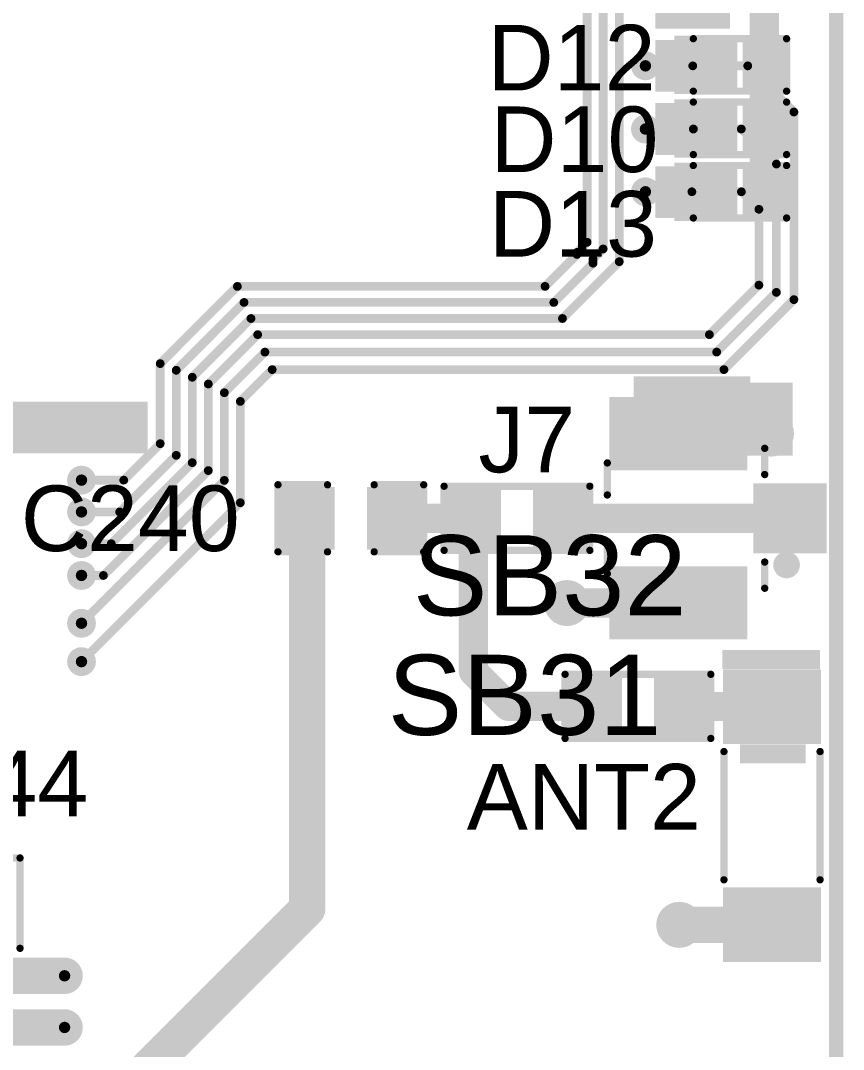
# Model space of a CAD drawing. Header units: millimetres. Extents: x -0.39 to 4.37, y -0.38 to 3.54.
# Drawn here: x 3.741 to 4.306, y 2.205 to 2.911 of the extents above; entities that cross this region are included whole.
import ezdxf

# ---------------------------------------------------------------- set-up
doc = ezdxf.new("R2010")
doc.units = ezdxf.units.MM
doc.header["$MEASUREMENT"] = 0
for name, color, linetype in [('BottomLayer', 5, 'Continuous'), ('BottomPaste', 16, 'Continuous'), ('BottomSolder', 6, 'Continuous'), ('Mechanical2', 216, 'Continuous'), ('TopLayer', 1, 'Continuous'), ('TopOverlay', 2, 'Continuous'), ('TopPaste', 8, 'Continuous'), ('TopSolder', 216, 'Continuous'), ('ViaHoleLayer', 16, 'Continuous')]:
    doc.layers.add(name, color=color, linetype=linetype)
doc.styles.add('Arial', font='', dxfattribs={"height": 0.2})
doc.styles.get('Arial').set_extended_font_data('Arial')

# ---------------------------------------------------------------- blocks, each defined once
blk = doc.blocks.new('503398_1892_B_9')
at = {"layer": 'BottomLayer'}
for points in [[(-0.26889765, 0.2875984), (-0.24133855, 0.2875984), (-0.24133855, 0.156496), (-0.26889765, 0.156496)], [(-0.18188975, 0.2875984), (-0.14645665, 0.2875984), (-0.14645665, 0.2509842), (-0.18188975, 0.2509842)], [(-0.0169291, 0.28759845), (0.0244095, 0.28759845), (0.0244095, 0.25688975), (-0.0169291, 0.25688975)], [(0.24133855, 0.2875984), (0.26889765, 0.2875984), (0.26889765, 0.156496), (0.24133855, 0.156496)], [(0.23503935, -0.1466536), (0.26889765, -0.1466536), (0.26889765, -0.2568898), (0.23503935, -0.2568898)], [(-0.26889765, -0.1848425), (-0.22401575, -0.1848425), (-0.22401575, -0.2568897), (-0.26889765, -0.2568897)], [(-0.10748035, -0.19980315), (-0.07992125, -0.19980315), (-0.07992125, -0.24311025), (-0.10748035, -0.24311025)], [(-0.06417325, -0.19980315), (-0.03661415, -0.19980315), (-0.03661415, -0.24311025), (-0.06417325, -0.24311025)], [(-0.02086615, -0.19980315), (0.00669295, -0.19980315), (0.00669295, -0.24311025), (-0.02086615, -0.24311025)], [(0.02244095, -0.19980315), (0.05000005, -0.19980315), (0.05000005, -0.24311025), (0.02244095, -0.24311025)], [(0.06574805, -0.19980315), (0.09330715, -0.19980315), (0.09330715, -0.24311025), (0.06574805, -0.24311025)], [(0.10905505, -0.19980315), (0.13661415, -0.19980315), (0.13661415, -0.24311025), (0.10905505, -0.24311025)], [(0.15236215, -0.19980315), (0.17992125, -0.19980315), (0.17992125, -0.24311025), (0.15236215, -0.24311025)], [(0.19566925, -0.19980315), (0.22322835, -0.19980315), (0.22322835, -0.24311025), (0.19566925, -0.24311025)]]:
    blk.add_hatch(color=5, dxfattribs=at).paths.add_polyline_path(points)
at = {"layer": 'BottomPaste'}
for points in [[(-0.26889765, 0.2875984), (-0.24133855, 0.2875984), (-0.24133855, 0.156496), (-0.26889765, 0.156496)], [(-0.18188975, 0.2875984), (-0.14645665, 0.2875984), (-0.14645665, 0.2509842), (-0.18188975, 0.2509842)], [(-0.0169291, 0.28759845), (0.0244095, 0.28759845), (0.0244095, 0.25688975), (-0.0169291, 0.25688975)], [(0.24133855, 0.2875984), (0.26889765, 0.2875984), (0.26889765, 0.156496), (0.24133855, 0.156496)], [(0.23503935, -0.1466536), (0.26889765, -0.1466536), (0.26889765, -0.2568898), (0.23503935, -0.2568898)], [(-0.26889765, -0.1848425), (-0.22401575, -0.1848425), (-0.22401575, -0.2568897), (-0.26889765, -0.2568897)], [(-0.10748035, -0.19980315), (-0.07992125, -0.19980315), (-0.07992125, -0.24311025), (-0.10748035, -0.24311025)], [(-0.06417325, -0.19980315), (-0.03661415, -0.19980315), (-0.03661415, -0.24311025), (-0.06417325, -0.24311025)], [(-0.02086615, -0.19980315), (0.00669295, -0.19980315), (0.00669295, -0.24311025), (-0.02086615, -0.24311025)], [(0.02244095, -0.19980315), (0.05000005, -0.19980315), (0.05000005, -0.24311025), (0.02244095, -0.24311025)], [(0.06574805, -0.19980315), (0.09330715, -0.19980315), (0.09330715, -0.24311025), (0.06574805, -0.24311025)], [(0.10905505, -0.19980315), (0.13661415, -0.19980315), (0.13661415, -0.24311025), (0.10905505, -0.24311025)], [(0.15236215, -0.19980315), (0.17992125, -0.19980315), (0.17992125, -0.24311025), (0.15236215, -0.24311025)], [(0.19566925, -0.19980315), (0.22322835, -0.19980315), (0.22322835, -0.24311025), (0.19566925, -0.24311025)]]:
    blk.add_hatch(color=16, dxfattribs=at).paths.add_polyline_path(points)
at = {"layer": 'BottomSolder'}
for points in [[(-0.27289765, 0.2915984), (-0.23733855, 0.2915984), (-0.23733855, 0.152496), (-0.27289765, 0.152496)], [(-0.18588975, 0.2915984), (-0.14245665, 0.2915984), (-0.14245665, 0.2469842), (-0.18588975, 0.2469842)], [(-0.0209291, 0.29159845), (0.0284095, 0.29159845), (0.0284095, 0.25288975), (-0.0209291, 0.25288975)], [(0.23733855, 0.2915984), (0.27289765, 0.2915984), (0.27289765, 0.152496), (0.23733855, 0.152496)], [(0.23103935, -0.1426536), (0.27289765, -0.1426536), (0.27289765, -0.2608898), (0.23103935, -0.2608898)], [(-0.27289765, -0.1808425), (-0.22001575, -0.1808425), (-0.22001575, -0.2608897), (-0.27289765, -0.2608897)], [(-0.11148035, -0.19580315), (-0.07592125, -0.19580315), (-0.07592125, -0.24711025), (-0.11148035, -0.24711025)], [(-0.06817325, -0.19580315), (-0.03261415, -0.19580315), (-0.03261415, -0.24711025), (-0.06817325, -0.24711025)], [(-0.02486615, -0.19580315), (0.01069295, -0.19580315), (0.01069295, -0.24711025), (-0.02486615, -0.24711025)], [(0.01844095, -0.19580315), (0.05400005, -0.19580315), (0.05400005, -0.24711025), (0.01844095, -0.24711025)], [(0.06174805, -0.19580315), (0.09730715, -0.19580315), (0.09730715, -0.24711025), (0.06174805, -0.24711025)], [(0.10505505, -0.19580315), (0.14061415, -0.19580315), (0.14061415, -0.24711025), (0.10505505, -0.24711025)], [(0.14836215, -0.19580315), (0.18392125, -0.19580315), (0.18392125, -0.24711025), (0.14836215, -0.24711025)], [(0.19166925, -0.19580315), (0.22722835, -0.19580315), (0.22722835, -0.24711025), (0.19166925, -0.24711025)]]:
    blk.add_hatch(color=6, dxfattribs=at).paths.add_polyline_path(points)
blk = doc.blocks.new('AP6398S_81')
at = {"layer": 'TopLayer'}
for points in [[(-0.3074803, -0.1342519), (-0.2582677, -0.1342519), (-0.2582677, -0.1492125), (-0.3074803, -0.1492125)], [(-0.3074803, -0.169685), (-0.2582677, -0.169685), (-0.2582677, -0.1846456), (-0.3074803, -0.1846456)]]:
    blk.add_hatch(color=1, dxfattribs=at).paths.add_polyline_path(points)
at = {"layer": 'TopPaste'}
for points in [[(-0.3074803, -0.1342519), (-0.2582677, -0.1342519), (-0.2582677, -0.1492125), (-0.3074803, -0.1492125)], [(-0.3074803, -0.169685), (-0.2582677, -0.169685), (-0.2582677, -0.1846456), (-0.3074803, -0.1846456)]]:
    blk.add_hatch(color=8, dxfattribs=at).paths.add_polyline_path(points)
at = {"layer": 'TopSolder'}
for points in [[(-0.3114803, -0.1302519), (-0.2542677, -0.1302519), (-0.2542677, -0.1532125), (-0.3114803, -0.1532125)], [(-0.3114803, -0.165685), (-0.2542677, -0.165685), (-0.2542677, -0.1886456), (-0.3114803, -0.1886456)]]:
    blk.add_hatch(color=216, dxfattribs=at).paths.add_polyline_path(points)
at = {"layer": 'TopOverlay', "const_width": 0.005}
for points in [[(-0.296, -0.1959999), (-0.296, -0.2579999)], [(-0.252, -0.2579999), (-0.296, -0.2579999)]]:
    blk.add_lwpolyline(points, dxfattribs=at)
at = {"layer": 'TopOverlay', "const_width": 0.0025}
for points in [[(-0.29725, -0.1959999, 1), (-0.29475, -0.1959999, 1)], [(-0.29725, -0.2579999, 1), (-0.29475, -0.2579999, 1)], [(-0.29725, -0.2579999, 1), (-0.29475, -0.2579999, 1)]]:
    blk.add_lwpolyline(points, format="xyb", close=True, dxfattribs=at)
blk = doc.blocks.new('U_FL_R_SMT_1_80__237')
at = {"layer": 'TopLayer'}
for points in [[(-0.0791338, 0.0816615), (-0.0370078, 0.0816615), (-0.0370078, -0.0049527), (-0.0791338, -0.0049527)], [(0.0370079, 0.0816615), (0.0791339, 0.0816615), (0.0791339, -0.0049527), (0.0370079, -0.0049527)], [(-0.02007865, -0.0172913), (0.02007885, -0.0172913), (0.02007885, -0.0594173), (-0.02007865, -0.0594173)]]:
    blk.add_hatch(color=1, dxfattribs=at).paths.add_polyline_path(points)
at = {"layer": 'TopPaste'}
for points in [[(-0.0791338, 0.0816615), (-0.0370078, 0.0816615), (-0.0370078, -0.0049527), (-0.0791338, -0.0049527)], [(0.0370079, 0.0816615), (0.0791339, 0.0816615), (0.0791339, -0.0049527), (0.0370079, -0.0049527)], [(-0.02007865, -0.0172913), (0.02007885, -0.0172913), (0.02007885, -0.0594173), (-0.02007865, -0.0594173)]]:
    blk.add_hatch(color=8, dxfattribs=at).paths.add_polyline_path(points)
at = {"layer": 'TopSolder'}
for points in [[(-0.0831338, 0.0856615), (-0.0330078, 0.0856615), (-0.0330078, -0.0089527), (-0.0831338, -0.0089527)], [(0.0330079, 0.0856615), (0.0831339, 0.0856615), (0.0831339, -0.0089527), (0.0330079, -0.0089527)], [(-0.02407865, -0.0132913), (0.02407885, -0.0132913), (0.02407885, -0.0634173), (-0.02407865, -0.0634173)]]:
    blk.add_hatch(color=216, dxfattribs=at).paths.add_polyline_path(points)
at = {"layer": 'TopOverlay', "const_width": 0.005}
for points in [[(-0.038, 0.087), (-0.016, 0.087)], [(0.0160001, 0.087), (0.0380001, 0.087)], [(-0.048, -0.021), (-0.03, -0.021)], [(0.0300002, -0.021), (0.0480002, -0.021)]]:
    blk.add_lwpolyline(points, dxfattribs=at)
at = {"layer": 'TopOverlay'}
for points, const_width in [([(-0.03925, 0.087, 1), (-0.03675, 0.087, 1)], 0.0025), ([(-0.01725, 0.087, 1), (-0.01475, 0.087, 1)], 0.0025), ([(0.0147501, 0.087, 1), (0.0172501, 0.087, 1)], 0.0025), ([(0.0367501, 0.087, 1), (0.0392501, 0.087, 1)], 0.0025), ([(-0.04925, -0.021, 1), (-0.04675, -0.021, 1)], 0.0025), ([(-0.03125, -0.021, 1), (-0.02875, -0.021, 1)], 0.0025), ([(0.0287502, -0.021, 1), (0.0312502, -0.021, 1)], 0.0025), ([(0.0467502, -0.021, 1), (0.0492502, -0.021, 1)], 0.0025), ([(-0.0278769, -0.036, 1), (-0.0361231, -0.036, 1)], 0.01), ([(-0.0386231, -0.036, 1), (-0.0336231, -0.036, 1)], 0.005), ([(-0.0303769, -0.036, 1), (-0.0253769, -0.036, 1)], 0.005)]:
    blk.add_lwpolyline(points, format="xyb", close=True, dxfattribs=dict(at, const_width=const_width))
blk = doc.blocks.new('DFN1006_2L_262')
at = {"layer": 'TopLayer'}
for points in [[(-0.02755905, 0.01299215), (-0.00590555, 0.01299215), (-0.00590555, -0.01299215), (-0.02755905, -0.01299215)], [(0.00590555, 0.01299215), (0.02755905, 0.01299215), (0.02755905, -0.01299215), (0.00590555, -0.01299215)]]:
    blk.add_hatch(color=1, dxfattribs=at).paths.add_polyline_path(points)
at = {"layer": 'TopOverlay'}
blk.add_hatch(color=2, dxfattribs=at).paths.add_polyline_path([(-0.045, -0.02), (-0.032, -0.02), (-0.032, 0.02), (-0.045, 0.02)])
at = {"layer": 'TopPaste'}
for points in [[(-0.02755905, 0.01299215), (-0.00590555, 0.01299215), (-0.00590555, -0.01299215), (-0.02755905, -0.01299215)], [(0.00590555, 0.01299215), (0.02755905, 0.01299215), (0.02755905, -0.01299215), (0.00590555, -0.01299215)]]:
    blk.add_hatch(color=8, dxfattribs=at).paths.add_polyline_path(points)
at = {"layer": 'TopSolder'}
for points in [[(-0.03155905, 0.01699215), (-0.00190555, 0.01699215), (-0.00190555, -0.01699215), (-0.03155905, -0.01699215)], [(0.00190555, 0.01699215), (0.03155905, 0.01699215), (0.03155905, -0.01699215), (0.00190555, -0.01699215)]]:
    blk.add_hatch(color=216, dxfattribs=at).paths.add_polyline_path(points)
at = {"layer": 'TopOverlay', "const_width": 0.005}
for points in [[(-0.032, -0.018), (-0.032, 0.018)], [(-0.032, 0.018), (0.032, 0.018)], [(0.032, -0.018), (0.032, 0.018)], [(-0.032, -0.018), (0.032, -0.018)]]:
    blk.add_lwpolyline(points, dxfattribs=at)
at = {"layer": 'TopOverlay', "const_width": 0.0025}
for points in [[(-0.03325, 0.018, 1), (-0.03075, 0.018, 1)], [(-0.03325, 0.018, 1), (-0.03075, 0.018, 1)], [(0.03075, 0.018, 1), (0.03325, 0.018, 1)], [(0.03075, 0.018, 1), (0.03325, 0.018, 1)], [(-0.03325, -0.018, 1), (-0.03075, -0.018, 1)], [(-0.03325, -0.018, 1), (-0.03075, -0.018, 1)], [(0.03075, -0.018, 1), (0.03325, -0.018, 1)], [(0.03075, -0.018, 1), (0.03325, -0.018, 1)]]:
    blk.add_lwpolyline(points, format="xyb", close=True, dxfattribs=at)
blk = doc.blocks.new('DFN1006_2L_263')
at = {"layer": 'TopLayer'}
for points in [[(-0.02755905, 0.01299215), (-0.00590555, 0.01299215), (-0.00590555, -0.01299215), (-0.02755905, -0.01299215)], [(0.00590555, 0.01299215), (0.02755905, 0.01299215), (0.02755905, -0.01299215), (0.00590555, -0.01299215)]]:
    blk.add_hatch(color=1, dxfattribs=at).paths.add_polyline_path(points)
at = {"layer": 'TopOverlay'}
blk.add_hatch(color=2, dxfattribs=at).paths.add_polyline_path([(-0.045, -0.02), (-0.032, -0.02), (-0.032, 0.02), (-0.045, 0.02)])
at = {"layer": 'TopPaste'}
for points in [[(-0.02755905, 0.01299215), (-0.00590555, 0.01299215), (-0.00590555, -0.01299215), (-0.02755905, -0.01299215)], [(0.00590555, 0.01299215), (0.02755905, 0.01299215), (0.02755905, -0.01299215), (0.00590555, -0.01299215)]]:
    blk.add_hatch(color=8, dxfattribs=at).paths.add_polyline_path(points)
at = {"layer": 'TopSolder'}
for points in [[(-0.03155905, 0.01699215), (-0.00190555, 0.01699215), (-0.00190555, -0.01699215), (-0.03155905, -0.01699215)], [(0.00190555, 0.01699215), (0.03155905, 0.01699215), (0.03155905, -0.01699215), (0.00190555, -0.01699215)]]:
    blk.add_hatch(color=216, dxfattribs=at).paths.add_polyline_path(points)
at = {"layer": 'TopOverlay', "const_width": 0.005}
for points in [[(-0.032, -0.018), (-0.032, 0.018)], [(-0.032, 0.018), (0.032, 0.018)], [(0.032, -0.018), (0.032, 0.018)], [(-0.032, -0.018), (0.032, -0.018)]]:
    blk.add_lwpolyline(points, dxfattribs=at)
at = {"layer": 'TopOverlay', "const_width": 0.0025}
for points in [[(-0.03325, 0.018, 1), (-0.03075, 0.018, 1)], [(-0.03325, 0.018, 1), (-0.03075, 0.018, 1)], [(0.03075, 0.018, 1), (0.03325, 0.018, 1)], [(0.03075, 0.018, 1), (0.03325, 0.018, 1)], [(-0.03325, -0.018, 1), (-0.03075, -0.018, 1)], [(-0.03325, -0.018, 1), (-0.03075, -0.018, 1)], [(0.03075, -0.018, 1), (0.03325, -0.018, 1)], [(0.03075, -0.018, 1), (0.03325, -0.018, 1)]]:
    blk.add_lwpolyline(points, format="xyb", close=True, dxfattribs=at)
blk = doc.blocks.new('DFN1006_2L_265')
at = {"layer": 'TopLayer'}
for points in [[(-0.02755905, 0.01299215), (-0.00590555, 0.01299215), (-0.00590555, -0.01299215), (-0.02755905, -0.01299215)], [(0.00590555, 0.01299215), (0.02755905, 0.01299215), (0.02755905, -0.01299215), (0.00590555, -0.01299215)]]:
    blk.add_hatch(color=1, dxfattribs=at).paths.add_polyline_path(points)
at = {"layer": 'TopOverlay'}
blk.add_hatch(color=2, dxfattribs=at).paths.add_polyline_path([(-0.045, -0.02), (-0.032, -0.02), (-0.032, 0.02), (-0.045, 0.02)])
at = {"layer": 'TopPaste'}
for points in [[(-0.02755905, 0.01299215), (-0.00590555, 0.01299215), (-0.00590555, -0.01299215), (-0.02755905, -0.01299215)], [(0.00590555, 0.01299215), (0.02755905, 0.01299215), (0.02755905, -0.01299215), (0.00590555, -0.01299215)]]:
    blk.add_hatch(color=8, dxfattribs=at).paths.add_polyline_path(points)
at = {"layer": 'TopSolder'}
for points in [[(-0.03155905, 0.01699215), (-0.00190555, 0.01699215), (-0.00190555, -0.01699215), (-0.03155905, -0.01699215)], [(0.00190555, 0.01699215), (0.03155905, 0.01699215), (0.03155905, -0.01699215), (0.00190555, -0.01699215)]]:
    blk.add_hatch(color=216, dxfattribs=at).paths.add_polyline_path(points)
at = {"layer": 'TopOverlay', "const_width": 0.005}
for points in [[(-0.032, -0.018), (-0.032, 0.018)], [(-0.032, 0.018), (0.032, 0.018)], [(0.032, -0.018), (0.032, 0.018)], [(-0.032, -0.018), (0.032, -0.018)]]:
    blk.add_lwpolyline(points, dxfattribs=at)
at = {"layer": 'TopOverlay', "const_width": 0.0025}
for points in [[(-0.03325, 0.018, 1), (-0.03075, 0.018, 1)], [(-0.03325, 0.018, 1), (-0.03075, 0.018, 1)], [(0.03075, 0.018, 1), (0.03325, 0.018, 1)], [(0.03075, 0.018, 1), (0.03325, 0.018, 1)], [(-0.03325, -0.018, 1), (-0.03075, -0.018, 1)], [(-0.03325, -0.018, 1), (-0.03075, -0.018, 1)], [(0.03075, -0.018, 1), (0.03325, -0.018, 1)], [(0.03075, -0.018, 1), (0.03325, -0.018, 1)]]:
    blk.add_lwpolyline(points, format="xyb", close=True, dxfattribs=at)
blk = doc.blocks.new('ANT_1206_320')
at = {"layer": 'TopLayer'}
for points in [[(-0.09645665, 0.02952755), (-0.05314955, 0.02952755), (-0.05314955, -0.02952755), (-0.09645665, -0.02952755)], [(0.05314965, 0.02952755), (0.09645675, 0.02952755), (0.09645675, -0.02952755), (0.05314965, -0.02952755)]]:
    blk.add_hatch(color=1, dxfattribs=at).paths.add_polyline_path(points)
at = {"layer": 'TopOverlay'}
for points in [[(-0.1006062, 0.033), (-0.1136062, 0.033), (-0.1136062, -0.034), (-0.1006062, -0.034)], [(-0.049, -0.022), (-0.036, -0.022), (-0.036, 0.023), (-0.049, 0.023)]]:
    blk.add_hatch(color=2, dxfattribs=at).paths.add_polyline_path(points)
at = {"layer": 'TopPaste'}
for points in [[(-0.09645665, 0.02952755), (-0.05314955, 0.02952755), (-0.05314955, -0.02952755), (-0.09645665, -0.02952755)], [(0.05314965, 0.02952755), (0.09645675, 0.02952755), (0.09645675, -0.02952755), (0.05314965, -0.02952755)]]:
    blk.add_hatch(color=8, dxfattribs=at).paths.add_polyline_path(points)
at = {"layer": 'TopSolder'}
for points in [[(-0.10045665, 0.03352755), (-0.04914955, 0.03352755), (-0.04914955, -0.03352755), (-0.10045665, -0.03352755)], [(0.04914965, 0.03352755), (0.10045675, 0.03352755), (0.10045675, -0.03352755), (0.04914965, -0.03352755)]]:
    blk.add_hatch(color=216, dxfattribs=at).paths.add_polyline_path(points)
at = {"layer": 'TopOverlay', "const_width": 0.005}
for points in [[(0.044, 0.033), (-0.044, 0.033)], [(0.044, -0.033), (-0.044, -0.033)]]:
    blk.add_lwpolyline(points, dxfattribs=at)
at = {"layer": 'TopOverlay', "const_width": 0.0025}
for points in [[(-0.04525, 0.033, 1), (-0.04275, 0.033, 1)], [(0.04275, 0.033, 1), (0.04525, 0.033, 1)], [(-0.04525, -0.033, 1), (-0.04275, -0.033, 1)], [(0.04275, -0.033, 1), (0.04525, -0.033, 1)]]:
    blk.add_lwpolyline(points, format="xyb", close=True, dxfattribs=at)
blk = doc.blocks.new('S______B______332')
at = {"layer": 'TopLayer'}
for points in [[(-0.045, -0.0175), (-0.045, 0.0175), (-0.015, 0.0175), (-0.015, -0.0175)], [(0.015, -0.0175), (0.015, 0.0175), (0.045, 0.0175), (0.045, -0.0175)]]:
    blk.add_hatch(color=1, dxfattribs=at).paths.add_polyline_path(points)
at = {"layer": 'TopPaste'}
for points in [[(-0.045, -0.0175), (-0.045, 0.0175), (-0.015, 0.0175), (-0.015, -0.0175)], [(0.015, -0.0175), (0.015, 0.0175), (0.045, 0.0175), (0.045, -0.0175)]]:
    blk.add_hatch(color=8, dxfattribs=at).paths.add_polyline_path(points)
at = {"layer": 'TopSolder'}
for points in [[(-0.049, -0.0215), (-0.049, 0.0215), (-0.011, 0.0215), (-0.011, -0.0215)], [(0.011, -0.0215), (0.011, 0.0215), (0.049, 0.0215), (0.049, -0.0215)]]:
    blk.add_hatch(color=216, dxfattribs=at).paths.add_polyline_path(points)
at = {"layer": 'TopOverlay', "const_width": 0.005}
for points in [[(-0.05, 0.022), (0.05, 0.022)], [(-0.05, -0.022), (-0.05, 0.022)], [(0.05, -0.022), (0.05, 0.022)], [(-0.05, -0.022), (0.05, -0.022)]]:
    blk.add_lwpolyline(points, dxfattribs=at)
at = {"layer": 'TopOverlay', "const_width": 0.0025}
for points in [[(-0.05125, 0.022, 1), (-0.04875, 0.022, 1)], [(-0.05125, 0.022, 1), (-0.04875, 0.022, 1)], [(0.04875, 0.022, 1), (0.05125, 0.022, 1)], [(0.04875, 0.022, 1), (0.05125, 0.022, 1)], [(-0.05125, -0.022, 1), (-0.04875, -0.022, 1)], [(-0.05125, -0.022, 1), (-0.04875, -0.022, 1)], [(0.04875, -0.022, 1), (0.05125, -0.022, 1)], [(0.04875, -0.022, 1), (0.05125, -0.022, 1)]]:
    blk.add_lwpolyline(points, format="xyb", close=True, dxfattribs=at)
blk = doc.blocks.new('S______B______376')
at = {"layer": 'TopLayer'}
for points in [[(-0.045, -0.0175), (-0.045, 0.0175), (-0.015, 0.0175), (-0.015, -0.0175)], [(0.015, -0.0175), (0.015, 0.0175), (0.045, 0.0175), (0.045, -0.0175)]]:
    blk.add_hatch(color=1, dxfattribs=at).paths.add_polyline_path(points)
at = {"layer": 'TopPaste'}
for points in [[(-0.045, -0.0175), (-0.045, 0.0175), (-0.015, 0.0175), (-0.015, -0.0175)], [(0.015, -0.0175), (0.015, 0.0175), (0.045, 0.0175), (0.045, -0.0175)]]:
    blk.add_hatch(color=8, dxfattribs=at).paths.add_polyline_path(points)
at = {"layer": 'TopSolder'}
for points in [[(-0.049, -0.0215), (-0.049, 0.0215), (-0.011, 0.0215), (-0.011, -0.0215)], [(0.011, -0.0215), (0.011, 0.0215), (0.049, 0.0215), (0.049, -0.0215)]]:
    blk.add_hatch(color=216, dxfattribs=at).paths.add_polyline_path(points)
at = {"layer": 'TopOverlay', "const_width": 0.005}
for points in [[(-0.05, 0.022), (-0.05, -0.022)], [(0.05, 0.022), (-0.05, 0.022)], [(0.05, 0.022), (0.05, -0.022)], [(0.05, -0.022), (-0.05, -0.022)]]:
    blk.add_lwpolyline(points, dxfattribs=at)
at = {"layer": 'TopOverlay', "const_width": 0.0025}
for points in [[(-0.05125, 0.022, 1), (-0.04875, 0.022, 1)], [(-0.05125, 0.022, 1), (-0.04875, 0.022, 1)], [(0.04875, 0.022, 1), (0.05125, 0.022, 1)], [(0.04875, 0.022, 1), (0.05125, 0.022, 1)], [(-0.05125, -0.022, 1), (-0.04875, -0.022, 1)], [(-0.05125, -0.022, 1), (-0.04875, -0.022, 1)], [(0.04875, -0.022, 1), (0.05125, -0.022, 1)], [(0.04875, -0.022, 1), (0.05125, -0.022, 1)]]:
    blk.add_lwpolyline(points, format="xyb", close=True, dxfattribs=at)
blk = doc.blocks.new('C__0603_485')
at = {"layer": 'TopLayer'}
for points in [[(-0.045, -0.0175), (-0.045, 0.0175), (-0.015, 0.0175), (-0.015, -0.0175)], [(0.015, -0.0175), (0.015, 0.0175), (0.045, 0.0175), (0.045, -0.0175)]]:
    blk.add_hatch(color=1, dxfattribs=at).paths.add_polyline_path(points)
at = {"layer": 'TopPaste'}
for points in [[(-0.045, -0.0175), (-0.045, 0.0175), (-0.015, 0.0175), (-0.015, -0.0175)], [(0.015, -0.0175), (0.015, 0.0175), (0.045, 0.0175), (0.045, -0.0175)]]:
    blk.add_hatch(color=8, dxfattribs=at).paths.add_polyline_path(points)
at = {"layer": 'TopSolder'}
for points in [[(-0.049, -0.0215), (-0.049, 0.0215), (-0.011, 0.0215), (-0.011, -0.0215)], [(0.011, -0.0215), (0.011, 0.0215), (0.049, 0.0215), (0.049, -0.0215)]]:
    blk.add_hatch(color=216, dxfattribs=at).paths.add_polyline_path(points)
at = {"layer": 'TopOverlay', "const_width": 0.005}
for points in [[(-0.05, 0.023), (-0.016, 0.023)], [(-0.05, -0.023), (-0.05, 0.023)], [(0.016, 0.023), (0.05, 0.023)], [(0.05, -0.023), (0.05, 0.023)], [(-0.05, -0.023), (-0.016, -0.023)], [(0.016, -0.023), (0.05, -0.023)]]:
    blk.add_lwpolyline(points, dxfattribs=at)
at = {"layer": 'TopOverlay', "const_width": 0.0025}
for points in [[(-0.05125, 0.023, 1), (-0.04875, 0.023, 1)], [(-0.05125, 0.023, 1), (-0.04875, 0.023, 1)], [(-0.01725, 0.023, 1), (-0.01475, 0.023, 1)], [(0.01475, 0.023, 1), (0.01725, 0.023, 1)], [(0.04875, 0.023, 1), (0.05125, 0.023, 1)], [(0.04875, 0.023, 1), (0.05125, 0.023, 1)], [(-0.05125, -0.023, 1), (-0.04875, -0.023, 1)], [(-0.05125, -0.023, 1), (-0.04875, -0.023, 1)], [(-0.01725, -0.023, 1), (-0.01475, -0.023, 1)], [(0.01475, -0.023, 1), (0.01725, -0.023, 1)], [(0.04875, -0.023, 1), (0.05125, -0.023, 1)], [(0.04875, -0.023, 1), (0.05125, -0.023, 1)]]:
    blk.add_lwpolyline(points, format="xyb", close=True, dxfattribs=at)

msp = doc.modelspace()

# ---------------------------------------------------------------- hatches: boundary and pattern name
at = {"layer": 'BottomLayer'}
h = msp.add_hatch(color=5, dxfattribs=at)
edge = h.paths.add_edge_path()
edge.add_arc((4.1699564, 2.8801923), 0.0059055, 0, 360)
h = msp.add_hatch(color=5, dxfattribs=at)
edge = h.paths.add_edge_path()
edge.add_arc((4.1699564, 2.8368222), 0.0059055, 0, 360)
h = msp.add_hatch(color=5, dxfattribs=at)
edge = h.paths.add_edge_path()
edge.add_arc((4.1699564, 2.7938222), 0.0059055, 0, 360)
msp.add_hatch(color=5, dxfattribs=at).paths.add_polyline_path([(4.1658225, 2.6128222), (4.2709999, 2.6128222), (4.2709999, 2.6628222), (4.1658225, 2.6628222)])
h = msp.add_hatch(color=5, dxfattribs=at)
edge = h.paths.add_edge_path()
edge.add_arc((4.2561137, 2.627964), 0.011811, 0, 360)
h = msp.add_hatch(color=5, dxfattribs=at)
edge = h.paths.add_edge_path()
edge.add_arc((3.783, 2.596), 0.0059055, 0, 360)
h = msp.add_hatch(color=5, dxfattribs=at)
edge = h.paths.add_edge_path()
edge.add_arc((3.783, 2.5742), 0.0059055, 0, 360)
h = msp.add_hatch(color=5, dxfattribs=at)
edge = h.paths.add_edge_path()
edge.add_arc((3.783, 2.5524), 0.0059055, 0, 360)
h = msp.add_hatch(color=5, dxfattribs=at)
edge = h.paths.add_edge_path()
edge.add_arc((3.783, 2.5306), 0.0059055, 0, 360)
h = msp.add_hatch(color=5, dxfattribs=at)
edge = h.paths.add_edge_path()
edge.add_arc((4.1160945, 2.5116805), 0.011811, 0, 360)
h = msp.add_hatch(color=5, dxfattribs=at)
edge = h.paths.add_edge_path()
edge.add_arc((3.783, 2.4978222), 0.0059055, 0, 360)
h = msp.add_hatch(color=5, dxfattribs=at)
edge = h.paths.add_edge_path()
edge.add_arc((3.783, 2.4715), 0.0059055, 0, 360)
h = msp.add_hatch(color=5, dxfattribs=at)
edge = h.paths.add_edge_path()
edge.add_arc((4.1931769, 2.2909481), 0.011811, 0, 360)
h = msp.add_hatch(color=5, dxfattribs=at)
edge = h.paths.add_edge_path()
edge.add_arc((3.7713815, 2.2559875), 0.0059055, 0, 360)
h = msp.add_hatch(color=5, dxfattribs=at)
edge = h.paths.add_edge_path()
edge.add_arc((3.7713815, 2.2205544), 0.0059055, 0, 360)
at = {"layer": 'BottomSolder'}
h = msp.add_hatch(color=6, dxfattribs=at)
edge = h.paths.add_edge_path()
edge.add_arc((4.1699564, 2.8801923), 0.0099055, 0, 360)
h = msp.add_hatch(color=6, dxfattribs=at)
edge = h.paths.add_edge_path()
edge.add_arc((4.1699564, 2.8368222), 0.0099055, 0, 360)
h = msp.add_hatch(color=6, dxfattribs=at)
edge = h.paths.add_edge_path()
edge.add_arc((4.1699564, 2.7938222), 0.0099055, 0, 360)
h = msp.add_hatch(color=6, dxfattribs=at)
edge = h.paths.add_edge_path()
edge.add_arc((4.2561137, 2.627964), 0.015811, 0, 360)
h = msp.add_hatch(color=6, dxfattribs=at)
edge = h.paths.add_edge_path()
edge.add_arc((3.783, 2.596), 0.0099055, 0, 360)
h = msp.add_hatch(color=6, dxfattribs=at)
edge = h.paths.add_edge_path()
edge.add_arc((3.783, 2.5742), 0.0099055, 0, 360)
h = msp.add_hatch(color=6, dxfattribs=at)
edge = h.paths.add_edge_path()
edge.add_arc((3.783, 2.5524), 0.0099055, 0, 360)
h = msp.add_hatch(color=6, dxfattribs=at)
edge = h.paths.add_edge_path()
edge.add_arc((3.783, 2.5306), 0.0099055, 0, 360)
h = msp.add_hatch(color=6, dxfattribs=at)
edge = h.paths.add_edge_path()
edge.add_arc((4.1160945, 2.5116805), 0.015811, 0, 360)
h = msp.add_hatch(color=6, dxfattribs=at)
edge = h.paths.add_edge_path()
edge.add_arc((3.783, 2.4978222), 0.0099055, 0, 360)
h = msp.add_hatch(color=6, dxfattribs=at)
edge = h.paths.add_edge_path()
edge.add_arc((3.783, 2.4715), 0.0099055, 0, 360)
h = msp.add_hatch(color=6, dxfattribs=at)
edge = h.paths.add_edge_path()
edge.add_arc((4.1931769, 2.2909481), 0.015811, 0, 360)
h = msp.add_hatch(color=6, dxfattribs=at)
edge = h.paths.add_edge_path()
edge.add_arc((3.7713815, 2.2559875), 0.0099055, 0, 360)
h = msp.add_hatch(color=6, dxfattribs=at)
edge = h.paths.add_edge_path()
edge.add_arc((3.7713815, 2.2205544), 0.0099055, 0, 360)
at = {"layer": 'TopLayer'}
h = msp.add_hatch(color=1, dxfattribs=at)
edge = h.paths.add_edge_path()
edge.add_arc((4.1699564, 2.8801923), 0.0059055, 0, 360)
h = msp.add_hatch(color=1, dxfattribs=at)
edge = h.paths.add_edge_path()
edge.add_arc((4.1699564, 2.8368222), 0.0059055, 0, 360)
h = msp.add_hatch(color=1, dxfattribs=at)
edge = h.paths.add_edge_path()
edge.add_arc((4.1699564, 2.7938222), 0.0059055, 0, 360)
h = msp.add_hatch(color=1, dxfattribs=at)
edge = h.paths.add_edge_path()
edge.add_arc((4.2561137, 2.627964), 0.011811, 0, 360)
h = msp.add_hatch(color=1, dxfattribs=at)
edge = h.paths.add_edge_path()
edge.add_arc((3.783, 2.596), 0.0059055, 0, 360)
h = msp.add_hatch(color=1, dxfattribs=at)
edge = h.paths.add_edge_path()
edge.add_arc((3.783, 2.5742), 0.0059055, 0, 360)
h = msp.add_hatch(color=1, dxfattribs=at)
edge = h.paths.add_edge_path()
edge.add_arc((3.783, 2.5524), 0.0059055, 0, 360)
h = msp.add_hatch(color=1, dxfattribs=at)
edge = h.paths.add_edge_path()
edge.add_arc((3.783, 2.5306), 0.0059055, 0, 360)
h = msp.add_hatch(color=1, dxfattribs=at)
edge = h.paths.add_edge_path()
edge.add_arc((4.1160945, 2.5116805), 0.011811, 0, 360)
h = msp.add_hatch(color=1, dxfattribs=at)
edge = h.paths.add_edge_path()
edge.add_arc((3.783, 2.4978222), 0.0059055, 0, 360)
h = msp.add_hatch(color=1, dxfattribs=at)
edge = h.paths.add_edge_path()
edge.add_arc((3.783, 2.4715), 0.0059055, 0, 360)
h = msp.add_hatch(color=1, dxfattribs=at)
edge = h.paths.add_edge_path()
edge.add_arc((4.1931769, 2.2909481), 0.011811, 0, 360)
h = msp.add_hatch(color=1, dxfattribs=at)
edge = h.paths.add_edge_path()
edge.add_arc((3.7713815, 2.2559875), 0.0059055, 0, 360)
h = msp.add_hatch(color=1, dxfattribs=at)
edge = h.paths.add_edge_path()
edge.add_arc((3.7713815, 2.2205544), 0.0059055, 0, 360)
at = {"layer": 'TopSolder'}
h = msp.add_hatch(color=216, dxfattribs=at)
edge = h.paths.add_edge_path()
edge.add_arc((4.1699564, 2.8801923), 0.0099055, 0, 360)
h = msp.add_hatch(color=216, dxfattribs=at)
edge = h.paths.add_edge_path()
edge.add_arc((4.1699564, 2.8368222), 0.0099055, 0, 360)
h = msp.add_hatch(color=216, dxfattribs=at)
edge = h.paths.add_edge_path()
edge.add_arc((4.1699564, 2.7938222), 0.0099055, 0, 360)
h = msp.add_hatch(color=216, dxfattribs=at)
edge = h.paths.add_edge_path()
edge.add_arc((4.2561137, 2.627964), 0.015811, 0, 360)
h = msp.add_hatch(color=216, dxfattribs=at)
edge = h.paths.add_edge_path()
edge.add_arc((3.783, 2.596), 0.0099055, 0, 360)
h = msp.add_hatch(color=216, dxfattribs=at)
edge = h.paths.add_edge_path()
edge.add_arc((3.783, 2.5742), 0.0099055, 0, 360)
h = msp.add_hatch(color=216, dxfattribs=at)
edge = h.paths.add_edge_path()
edge.add_arc((3.783, 2.5524), 0.0099055, 0, 360)
h = msp.add_hatch(color=216, dxfattribs=at)
edge = h.paths.add_edge_path()
edge.add_arc((3.783, 2.5306), 0.0099055, 0, 360)
h = msp.add_hatch(color=216, dxfattribs=at)
edge = h.paths.add_edge_path()
edge.add_arc((4.1160945, 2.5116805), 0.015811, 0, 360)
h = msp.add_hatch(color=216, dxfattribs=at)
edge = h.paths.add_edge_path()
edge.add_arc((3.783, 2.4978222), 0.0099055, 0, 360)
h = msp.add_hatch(color=216, dxfattribs=at)
edge = h.paths.add_edge_path()
edge.add_arc((3.783, 2.4715), 0.0099055, 0, 360)
h = msp.add_hatch(color=216, dxfattribs=at)
edge = h.paths.add_edge_path()
edge.add_arc((4.1931769, 2.2909481), 0.015811, 0, 360)
h = msp.add_hatch(color=216, dxfattribs=at)
edge = h.paths.add_edge_path()
edge.add_arc((3.7713815, 2.2559875), 0.0099055, 0, 360)
h = msp.add_hatch(color=216, dxfattribs=at)
edge = h.paths.add_edge_path()
edge.add_arc((3.7713815, 2.2205544), 0.0099055, 0, 360)
at = {"layer": 'ViaHoleLayer'}
h = msp.add_hatch(color=16, dxfattribs=at)
edge = h.paths.add_edge_path()
edge.add_arc((4.1699564, 2.8801923), 0.003937, 0, 360)
h = msp.add_hatch(color=16, dxfattribs=at)
edge = h.paths.add_edge_path()
edge.add_arc((4.1699564, 2.8368222), 0.003937, 0, 360)
h = msp.add_hatch(color=16, dxfattribs=at)
edge = h.paths.add_edge_path()
edge.add_arc((4.1699564, 2.7938222), 0.003937, 0, 360)
h = msp.add_hatch(color=16, dxfattribs=at)
edge = h.paths.add_edge_path()
edge.add_arc((4.2561137, 2.627964), 0.0059055, 0, 360)
h = msp.add_hatch(color=16, dxfattribs=at)
edge = h.paths.add_edge_path()
edge.add_arc((3.783, 2.596), 0.003937, 0, 360)
h = msp.add_hatch(color=16, dxfattribs=at)
edge = h.paths.add_edge_path()
edge.add_arc((3.783, 2.5742), 0.003937, 0, 360)
h = msp.add_hatch(color=16, dxfattribs=at)
edge = h.paths.add_edge_path()
edge.add_arc((3.783, 2.5524), 0.003937, 0, 360)
h = msp.add_hatch(color=16, dxfattribs=at)
edge = h.paths.add_edge_path()
edge.add_arc((3.783, 2.5306), 0.003937, 0, 360)
h = msp.add_hatch(color=16, dxfattribs=at)
edge = h.paths.add_edge_path()
edge.add_arc((4.1160945, 2.5116805), 0.0059055, 0, 360)
h = msp.add_hatch(color=16, dxfattribs=at)
edge = h.paths.add_edge_path()
edge.add_arc((3.783, 2.4978222), 0.003937, 0, 360)
h = msp.add_hatch(color=16, dxfattribs=at)
edge = h.paths.add_edge_path()
edge.add_arc((3.783, 2.4715), 0.003937, 0, 360)
h = msp.add_hatch(color=16, dxfattribs=at)
edge = h.paths.add_edge_path()
edge.add_arc((4.1931769, 2.2909481), 0.0059055, 0, 360)
h = msp.add_hatch(color=16, dxfattribs=at)
edge = h.paths.add_edge_path()
edge.add_arc((3.7713815, 2.2559875), 0.003937, 0, 360)
h = msp.add_hatch(color=16, dxfattribs=at)
edge = h.paths.add_edge_path()
edge.add_arc((3.7713815, 2.2205544), 0.003937, 0, 360)

# ---------------------------------------------------------------- linework, layer by layer
at = {"layer": 'BottomLayer'}
for points, const_width in [([(4.1299564, 2.7591621), (4.1299564, 3.0619561)], 0.006), ([(4.1409564, 2.7546058), (4.1409564, 3.0289561)], 0.006), ([(4.152, 2.7458505), (4.152, 2.956)], 0.006), ([(4.1699564, 2.8801923), (4.2024131, 2.8801923)], 0.012), ([(4.2024131, 2.8801923), (4.2401612, 2.8801923)], 0.006), ([(4.2401612, 2.8801923), (4.2718225, 2.848531)], 0.006), ([(4.2718225, 2.7198222), (4.2718225, 2.848531)], 0.006), ([(4.1699564, 2.8368222), (4.2028225, 2.8368222)], 0.012), ([(4.2028225, 2.8368222), (4.2028855, 2.8368852)], 0.006), ([(4.2028855, 2.8368852), (4.2357595, 2.8368852)], 0.006), ([(4.2357595, 2.8368852), (4.2598225, 2.8128222)], 0.006), ([(4.2598225, 2.7247927), (4.2598225, 2.8128222)], 0.006), ([(4.1699564, 2.7938222), (4.2018225, 2.7938222)], 0.012), ([(4.2018225, 2.7938222), (4.2358225, 2.7938222)], 0.006), ([(4.2358225, 2.7938222), (4.2478225, 2.7818222)], 0.006), ([(4.2478225, 2.7297632), (4.2478225, 2.7818222)], 0.006), ([(4.123, 2.7522057), (4.1299564, 2.7591621)], 0.006), ([(4.1010937, 2.7288852), (4.123, 2.7507915)], 0.006), ([(4.123, 2.7507915), (4.123, 2.7522057)], 0.006), ([(4.134, 2.7476494), (4.1409564, 2.7546058)], 0.006), ([(4.1070642, 2.7178852), (4.134, 2.744821)], 0.006), ([(4.1130347, 2.7068852), (4.152, 2.7458505)], 0.006), ([(4.134, 2.744821), (4.134, 2.7476494)], 0.006), ([(3.8370001, 2.6759265), (3.8899588, 2.7288852)], 0.006), ([(3.8899588, 2.7288852), (4.1010937, 2.7288852)], 0.006), ([(4.2138815, 2.6958222), (4.2478225, 2.7297632)], 0.006), ([(4.218852, 2.6838222), (4.2598225, 2.7247927)], 0.006), ([(3.8480001, 2.6713702), (3.8945151, 2.7178852)], 0.006), ([(3.8945151, 2.7178852), (4.1070642, 2.7178852)], 0.006), ([(4.2238225, 2.6718222), (4.2718225, 2.7198222)], 0.006), ([(3.8590001, 2.6665866), (3.8992987, 2.7068852)], 0.006), ([(3.8992987, 2.7068852), (4.1130347, 2.7068852)], 0.006), ([(3.8700001, 2.6619412), (3.9038811, 2.6958222)], 0.006), ([(3.9038811, 2.6958222), (4.2138815, 2.6958222)], 0.006), ([(3.8810001, 2.6559706), (3.9088517, 2.6838222)], 0.006), ([(3.9088517, 2.6838222), (4.218852, 2.6838222)], 0.006), ([(3.8370001, 2.6210215), (3.8370001, 2.6759265)], 0.006), ([(3.8480001, 2.6130001), (3.8480001, 2.6713702)], 0.006), ([(3.8590001, 2.6080001), (3.8590001, 2.6665866)], 0.006), ([(3.8920001, 2.65), (3.9138223, 2.6718222)], 0.006), ([(3.9138223, 2.6718222), (4.2238225, 2.6718222)], 0.006), ([(3.8700001, 2.6025564), (3.8700001, 2.6619412)], 0.006), ([(3.8810001, 2.5958223), (3.8810001, 2.6559706)], 0.006), ([(3.8920001, 2.5805001), (3.8920001, 2.65)], 0.006), ([(3.6842043, 2.6334404), (3.7576296, 2.6334404)], 0.025), ([(3.7576296, 2.6334404), (3.7589092, 2.6321608)], 0.025), ([(3.7589092, 2.6321608), (3.7592478, 2.6318222)], 0.025), ([(3.8119786, 2.596), (3.8370001, 2.6210215)], 0.006), ([(3.8092, 2.5742), (3.8480001, 2.6130001)], 0.006), ([(3.7980437, 2.5306), (3.8700001, 2.6025564)], 0.006), ([(3.8034, 2.5524), (3.8590001, 2.6080001)], 0.006), ([(3.783, 2.596), (3.8119786, 2.596)], 0.006), ([(3.783, 2.4978222), (3.8810001, 2.5958223)], 0.006), ([(3.783, 2.4715), (3.8920001, 2.5805001)], 0.006), ([(3.783, 2.5742), (3.8092, 2.5742)], 0.006), ([(3.783, 2.5524), (3.8034, 2.5524)], 0.006), ([(3.783, 2.5306), (3.7980437, 2.5306)], 0.006)]:
    msp.add_lwpolyline(points, dxfattribs=dict(at, const_width=const_width))
for points, const_width in [([(4.1669564, 2.8801923, 1), (4.1729564, 2.8801923, 1)], 0.006), ([(4.1994131, 2.8801923, 1), (4.2054131, 2.8801923, 1)], 0.006), ([(4.2009131, 2.8801923, 1), (4.2039131, 2.8801923, 1)], 0.003), ([(4.2386612, 2.8801923, 1), (4.2416612, 2.8801923, 1)], 0.003), ([(4.2386612, 2.8801923, 1), (4.2416612, 2.8801923, 1)], 0.003), ([(4.2703225, 2.848531, 1), (4.2733225, 2.848531, 1)], 0.003), ([(4.2703225, 2.848531, 1), (4.2733225, 2.848531, 1)], 0.003), ([(4.1669564, 2.8368222, 1), (4.1729564, 2.8368222, 1)], 0.006), ([(4.1998225, 2.8368222, 1), (4.2058225, 2.8368222, 1)], 0.006), ([(4.2013225, 2.8368222, 1), (4.2043225, 2.8368222, 1)], 0.003), ([(4.2013855, 2.8368852, 1), (4.2043855, 2.8368852, 1)], 0.003), ([(4.2013855, 2.8368852, 1), (4.2043855, 2.8368852, 1)], 0.003), ([(4.2342595, 2.8368852, 1), (4.2372595, 2.8368852, 1)], 0.003), ([(4.2342595, 2.8368852, 1), (4.2372595, 2.8368852, 1)], 0.003), ([(4.2583225, 2.8128222, 1), (4.2613225, 2.8128222, 1)], 0.003), ([(4.2583225, 2.8128222, 1), (4.2613225, 2.8128222, 1)], 0.003), ([(4.1669564, 2.7938222, 1), (4.1729564, 2.7938222, 1)], 0.006), ([(4.1988225, 2.7938222, 1), (4.2048225, 2.7938222, 1)], 0.006), ([(4.2003225, 2.7938222, 1), (4.2033225, 2.7938222, 1)], 0.003), ([(4.2343225, 2.7938222, 1), (4.2373225, 2.7938222, 1)], 0.003), ([(4.2343225, 2.7938222, 1), (4.2373225, 2.7938222, 1)], 0.003), ([(4.2463225, 2.7818222, 1), (4.2493225, 2.7818222, 1)], 0.003), ([(4.2463225, 2.7818222, 1), (4.2493225, 2.7818222, 1)], 0.003), ([(4.1284564, 2.7591621, 1), (4.1314564, 2.7591621, 1)], 0.003), ([(4.1284564, 2.7591621, 1), (4.1314564, 2.7591621, 1)], 0.003), ([(4.1215, 2.7522057, 1), (4.1245, 2.7522057, 1)], 0.003), ([(4.1215, 2.7522057, 1), (4.1245, 2.7522057, 1)], 0.003), ([(4.1215, 2.7507915, 1), (4.1245, 2.7507915, 1)], 0.003), ([(4.1215, 2.7507915, 1), (4.1245, 2.7507915, 1)], 0.003), ([(4.1394564, 2.7546058, 1), (4.1424564, 2.7546058, 1)], 0.003), ([(4.1394564, 2.7546058, 1), (4.1424564, 2.7546058, 1)], 0.003), ([(4.1325, 2.7476494, 1), (4.1355, 2.7476494, 1)], 0.003), ([(4.1325, 2.7476494, 1), (4.1355, 2.7476494, 1)], 0.003), ([(4.1325, 2.744821, 1), (4.1355, 2.744821, 1)], 0.003), ([(4.1325, 2.744821, 1), (4.1355, 2.744821, 1)], 0.003), ([(4.1505, 2.7458505, 1), (4.1535, 2.7458505, 1)], 0.003), ([(4.1505, 2.7458505, 1), (4.1535, 2.7458505, 1)], 0.003), ([(3.8884588, 2.7288852, 1), (3.8914588, 2.7288852, 1)], 0.003), ([(3.8884588, 2.7288852, 1), (3.8914588, 2.7288852, 1)], 0.003), ([(4.0995937, 2.7288852, 1), (4.1025937, 2.7288852, 1)], 0.003), ([(4.0995937, 2.7288852, 1), (4.1025937, 2.7288852, 1)], 0.003), ([(4.2463225, 2.7297632, 1), (4.2493225, 2.7297632, 1)], 0.003), ([(4.2463225, 2.7297632, 1), (4.2493225, 2.7297632, 1)], 0.003), ([(4.2583225, 2.7247927, 1), (4.2613225, 2.7247927, 1)], 0.003), ([(4.2583225, 2.7247927, 1), (4.2613225, 2.7247927, 1)], 0.003), ([(3.8930151, 2.7178852, 1), (3.8960151, 2.7178852, 1)], 0.003), ([(3.8930151, 2.7178852, 1), (3.8960151, 2.7178852, 1)], 0.003), ([(4.1055642, 2.7178852, 1), (4.1085642, 2.7178852, 1)], 0.003), ([(4.1055642, 2.7178852, 1), (4.1085642, 2.7178852, 1)], 0.003), ([(4.2703225, 2.7198222, 1), (4.2733225, 2.7198222, 1)], 0.003), ([(4.2703225, 2.7198222, 1), (4.2733225, 2.7198222, 1)], 0.003), ([(3.8977987, 2.7068852, 1), (3.9007987, 2.7068852, 1)], 0.003), ([(3.8977987, 2.7068852, 1), (3.9007987, 2.7068852, 1)], 0.003), ([(4.1115347, 2.7068852, 1), (4.1145347, 2.7068852, 1)], 0.003), ([(4.1115347, 2.7068852, 1), (4.1145347, 2.7068852, 1)], 0.003), ([(3.9023811, 2.6958222, 1), (3.9053811, 2.6958222, 1)], 0.003), ([(3.9023811, 2.6958222, 1), (3.9053811, 2.6958222, 1)], 0.003), ([(4.2123815, 2.6958222, 1), (4.2153815, 2.6958222, 1)], 0.003), ([(4.2123815, 2.6958222, 1), (4.2153815, 2.6958222, 1)], 0.003), ([(3.9073517, 2.6838222, 1), (3.9103517, 2.6838222, 1)], 0.003), ([(3.9073517, 2.6838222, 1), (3.9103517, 2.6838222, 1)], 0.003), ([(4.217352, 2.6838222, 1), (4.220352, 2.6838222, 1)], 0.003), ([(4.217352, 2.6838222, 1), (4.220352, 2.6838222, 1)], 0.003), ([(3.8355001, 2.6759265, 1), (3.8385001, 2.6759265, 1)], 0.003), ([(3.8355001, 2.6759265, 1), (3.8385001, 2.6759265, 1)], 0.003), ([(3.8465001, 2.6713702, 1), (3.8495001, 2.6713702, 1)], 0.003), ([(3.8465001, 2.6713702, 1), (3.8495001, 2.6713702, 1)], 0.003), ([(3.8575001, 2.6665866, 1), (3.8605001, 2.6665866, 1)], 0.003), ([(3.8575001, 2.6665866, 1), (3.8605001, 2.6665866, 1)], 0.003), ([(3.9123223, 2.6718222, 1), (3.9153223, 2.6718222, 1)], 0.003), ([(3.9123223, 2.6718222, 1), (3.9153223, 2.6718222, 1)], 0.003), ([(4.2223225, 2.6718222, 1), (4.2253225, 2.6718222, 1)], 0.003), ([(4.2223225, 2.6718222, 1), (4.2253225, 2.6718222, 1)], 0.003), ([(3.8685001, 2.6619412, 1), (3.8715001, 2.6619412, 1)], 0.003), ([(3.8685001, 2.6619412, 1), (3.8715001, 2.6619412, 1)], 0.003), ([(3.8795001, 2.6559706, 1), (3.8825001, 2.6559706, 1)], 0.003), ([(3.8795001, 2.6559706, 1), (3.8825001, 2.6559706, 1)], 0.003), ([(3.8905001, 2.65, 1), (3.8935001, 2.65, 1)], 0.003), ([(3.8905001, 2.65, 1), (3.8935001, 2.65, 1)], 0.003), ([(3.7513796, 2.6334404, 1), (3.7638796, 2.6334404, 1)], 0.0125), ([(3.7513796, 2.6334404, 1), (3.7638796, 2.6334404, 1)], 0.0125), ([(3.7526592, 2.6321608, 1), (3.7651592, 2.6321608, 1)], 0.0125), ([(3.7526592, 2.6321608, 1), (3.7651592, 2.6321608, 1)], 0.0125), ([(3.7529978, 2.6318222, 1), (3.7654978, 2.6318222, 1)], 0.0125), ([(3.8355001, 2.6210215, 1), (3.8385001, 2.6210215, 1)], 0.003), ([(3.8355001, 2.6210215, 1), (3.8385001, 2.6210215, 1)], 0.003), ([(3.8465001, 2.6130001, 1), (3.8495001, 2.6130001, 1)], 0.003), ([(3.8465001, 2.6130001, 1), (3.8495001, 2.6130001, 1)], 0.003), ([(3.8575001, 2.6080001, 1), (3.8605001, 2.6080001, 1)], 0.003), ([(3.8575001, 2.6080001, 1), (3.8605001, 2.6080001, 1)], 0.003), ([(3.8685001, 2.6025564, 1), (3.8715001, 2.6025564, 1)], 0.003), ([(3.8685001, 2.6025564, 1), (3.8715001, 2.6025564, 1)], 0.003), ([(3.7815, 2.596, 1), (3.7845, 2.596, 1)], 0.003), ([(3.8104786, 2.596, 1), (3.8134786, 2.596, 1)], 0.003), ([(3.8104786, 2.596, 1), (3.8134786, 2.596, 1)], 0.003), ([(3.8795001, 2.5958223, 1), (3.8825001, 2.5958223, 1)], 0.003), ([(3.8795001, 2.5958223, 1), (3.8825001, 2.5958223, 1)], 0.003), ([(3.8905001, 2.5805001, 1), (3.8935001, 2.5805001, 1)], 0.003), ([(3.8905001, 2.5805001, 1), (3.8935001, 2.5805001, 1)], 0.003), ([(3.7815, 2.5742, 1), (3.7845, 2.5742, 1)], 0.003), ([(3.8077, 2.5742, 1), (3.8107, 2.5742, 1)], 0.003), ([(3.8077, 2.5742, 1), (3.8107, 2.5742, 1)], 0.003), ([(3.7815, 2.5524, 1), (3.7845, 2.5524, 1)], 0.003), ([(3.8019, 2.5524, 1), (3.8049, 2.5524, 1)], 0.003), ([(3.8019, 2.5524, 1), (3.8049, 2.5524, 1)], 0.003), ([(3.7815, 2.5306, 1), (3.7845, 2.5306, 1)], 0.003), ([(3.7965437, 2.5306, 1), (3.7995437, 2.5306, 1)], 0.003), ([(3.7965437, 2.5306, 1), (3.7995437, 2.5306, 1)], 0.003), ([(3.7815, 2.4978222, 1), (3.7845, 2.4978222, 1)], 0.003), ([(3.7815, 2.4715, 1), (3.7845, 2.4715, 1)], 0.003)]:
    msp.add_lwpolyline(points, format="xyb", close=True, dxfattribs=dict(at, const_width=const_width))
at = {"layer": 'Mechanical2', "const_width": 0.01}
msp.add_lwpolyline([(4.3008225, -0.1071778), (4.3008225, 3.5118222)], dxfattribs=at)
at = {"layer": 'TopLayer'}
for points, const_width in [([(4.2515545, 2.7900902), (4.2515545, 2.9458219)], 0.02), ([(4.1699564, 2.8801923), (4.2174603, 2.8801923)], 0.012), ([(4.1699564, 2.8368222), (4.2218225, 2.8368222)], 0.012), ([(4.1699564, 2.7938222), (4.2180902, 2.7938222)], 0.012), ([(4.2515545, 2.7900902), (4.2518225, 2.7898222)], 0.02), ([(4.1924681, 2.6278931), (4.2560428, 2.6278931)], 0.02), ([(3.9378225, 2.3018222), (3.9378225, 2.5698222)], 0.025), ([(3.9978225, 2.5698222), (4.0518225, 2.5698222)], 0.02), ([(4.0518225, 2.4648222), (4.0518225, 2.5698222)], 0.02), ([(4.1118225, 2.5698222), (4.2691767, 2.5698222)], 0.02), ([(4.2691767, 2.5698222), (4.2691768, 2.5698223)], 0.02), ([(4.1160945, 2.5116805), (4.1161654, 2.5117514)], 0.02), ([(4.1161654, 2.5117514), (4.1924681, 2.5117514)], 0.02), ([(4.0518225, 2.4648222), (4.0758225, 2.4408222)], 0.02), ([(4.0758225, 2.4408222), (4.1348225, 2.4408222)], 0.02), ([(4.1948225, 2.4408222), (4.194921, 2.4407237)], 0.02), ([(4.194921, 2.4407237), (4.2567241, 2.4407237)], 0.02), ([(4.2567241, 2.4407237), (4.2568225, 2.4406253)], 0.02), ([(3.8211217, 2.1851214), (3.9378225, 2.3018222)], 0.025), ([(4.1932478, 2.291019), (4.2568225, 2.291019)], 0.025), ([(3.7276965, 2.2559875), (3.7713815, 2.2559875)], 0.025), ([(3.7276965, 2.2205544), (3.7713815, 2.2205544)], 0.025)]:
    msp.add_lwpolyline(points, dxfattribs=dict(at, const_width=const_width))
for points, const_width in [([(4.1669564, 2.8801923, 1), (4.1729564, 2.8801923, 1)], 0.006), ([(4.2144603, 2.8801923, 1), (4.2204603, 2.8801923, 1)], 0.006), ([(4.1669564, 2.8368222, 1), (4.1729564, 2.8368222, 1)], 0.006), ([(4.2188225, 2.8368222, 1), (4.2248225, 2.8368222, 1)], 0.006), ([(4.1669564, 2.7938222, 1), (4.1729564, 2.7938222, 1)], 0.006), ([(4.2150902, 2.7938222, 1), (4.2210902, 2.7938222, 1)], 0.006), ([(4.2465545, 2.7900902, 1), (4.2565545, 2.7900902, 1)], 0.01), ([(4.2465545, 2.7900902, 1), (4.2565545, 2.7900902, 1)], 0.01), ([(4.2468225, 2.7898222, 1), (4.2568225, 2.7898222, 1)], 0.01), ([(4.1874681, 2.6278931, 1), (4.1974681, 2.6278931, 1)], 0.01), ([(4.2510428, 2.6278931, 1), (4.2610428, 2.6278931, 1)], 0.01), ([(3.9315725, 2.5698222, 1), (3.9440725, 2.5698222, 1)], 0.0125), ([(3.9928225, 2.5698222, 1), (4.0028225, 2.5698222, 1)], 0.01), ([(4.0468225, 2.5698222, 1), (4.0568225, 2.5698222, 1)], 0.01), ([(4.0468225, 2.5698222, 1), (4.0568225, 2.5698222, 1)], 0.01), ([(4.1068225, 2.5698222, 1), (4.1168225, 2.5698222, 1)], 0.01), ([(4.2641767, 2.5698222, 1), (4.2741767, 2.5698222, 1)], 0.01), ([(4.2641767, 2.5698222, 1), (4.2741767, 2.5698222, 1)], 0.01), ([(4.2641768, 2.5698223, 1), (4.2741768, 2.5698223, 1)], 0.01), ([(4.1110945, 2.5116805, 1), (4.1210945, 2.5116805, 1)], 0.01), ([(4.1111654, 2.5117514, 1), (4.1211654, 2.5117514, 1)], 0.01), ([(4.1111654, 2.5117514, 1), (4.1211654, 2.5117514, 1)], 0.01), ([(4.1874681, 2.5117514, 1), (4.1974681, 2.5117514, 1)], 0.01), ([(4.0468225, 2.4648222, 1), (4.0568225, 2.4648222, 1)], 0.01), ([(4.0468225, 2.4648222, 1), (4.0568225, 2.4648222, 1)], 0.01), ([(4.0708225, 2.4408222, 1), (4.0808225, 2.4408222, 1)], 0.01), ([(4.0708225, 2.4408222, 1), (4.0808225, 2.4408222, 1)], 0.01), ([(4.1298225, 2.4408222, 1), (4.1398225, 2.4408222, 1)], 0.01), ([(4.1898225, 2.4408222, 1), (4.1998225, 2.4408222, 1)], 0.01), ([(4.189921, 2.4407237, 1), (4.199921, 2.4407237, 1)], 0.01), ([(4.189921, 2.4407237, 1), (4.199921, 2.4407237, 1)], 0.01), ([(4.2517241, 2.4407237, 1), (4.2617241, 2.4407237, 1)], 0.01), ([(4.2517241, 2.4407237, 1), (4.2617241, 2.4407237, 1)], 0.01), ([(4.2518225, 2.4406253, 1), (4.2618225, 2.4406253, 1)], 0.01), ([(3.9315725, 2.3018222, 1), (3.9440725, 2.3018222, 1)], 0.0125), ([(3.9315725, 2.3018222, 1), (3.9440725, 2.3018222, 1)], 0.0125), ([(4.1869978, 2.291019, 1), (4.1994978, 2.291019, 1)], 0.0125), ([(4.2505725, 2.291019, 1), (4.2630725, 2.291019, 1)], 0.0125), ([(3.7651315, 2.2559875, 1), (3.7776315, 2.2559875, 1)], 0.0125), ([(3.7651315, 2.2205544, 1), (3.7776315, 2.2205544, 1)], 0.0125)]:
    msp.add_lwpolyline(points, format="xyb", close=True, dxfattribs=dict(at, const_width=const_width))

# ---------------------------------------------------------------- block references
for name, p, rotation in [('503398_1892_B_9', (3.9809564, 2.8872789), 90), ('U_FL_R_SMT_1_80__237', (4.2308225, 2.5698222), 90), ('ANT_1206_320', (4.2568225, 2.3658222), 270), ('S______B______376', (4.1648225, 2.4408222), 180), ('AP6398S_81', (3.4448225, 2.0788222), 180)]:
    msp.add_blockref(name, p, dxfattribs=dict(rotation=rotation))
for name, p in [('DFN1006_2L_263', (4.2348225, 2.8808222)), ('DFN1006_2L_265', (4.2348225, 2.8373222)), ('DFN1006_2L_262', (4.2348225, 2.7938222)), ('C__0603_485', (3.9678225, 2.5698222)), ('S______B______332', (4.0818225, 2.5698222))]:
    msp.add_blockref(name, p)

# ---------------------------------------------------------------- texts
at = {"layer": 'TopOverlay', "style": 'Arial'}
for s, height, p in [('D12', 0.045, (4.0615907, 2.8633295)), ('D10', 0.045, (4.0635907, 2.8073295)), ('D13', 0.045, (4.0625907, 2.7493295)), ('J7', 0.045, (4.0553346, 2.6013295)), ('C240', 0.045, (3.7413491, 2.5473295)), ('SB32', 0.055, (4.0103229, 2.5032086)), ('SB31', 0.055, (3.9930616, 2.4212086)), ('C244', 0.045, (3.6373491, 2.3653295)), ('ANT2', 0.045, (4.0473491, 2.3563295))]:
    msp.add_text(s, height=height, dxfattribs=at).set_placement(p)

doc.saveas('drawing.dxf')
